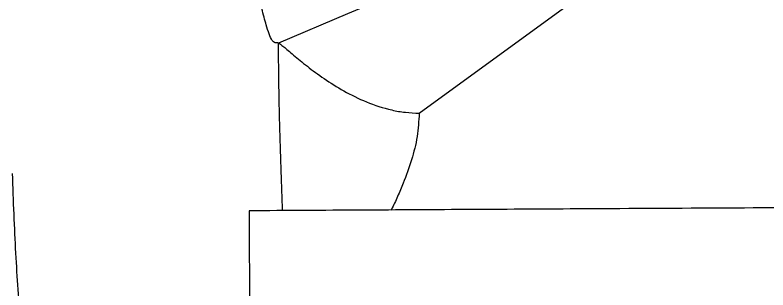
# Model space of a CAD drawing. Extents: x 943 to 1030, y 781 to 934.
# Drawn here: x 1019.73 to 1025.06, y 822.63 to 824.58 of the extents above; entities that cross this region are included whole.
import ezdxf

# ---------------------------------------------------------------- set-up
doc = ezdxf.new("R2010")
doc.units = 0
doc.header["$MEASUREMENT"] = 0
doc.layers.add('1', color=4, linetype='Continuous')

# ---------------------------------------------------------------- blocks, each defined once
blk = doc.blocks.new('AIRA')
at = {"layer": '1', "color": 3, "linetype": 'Continuous', "lineweight": 25}
blk.add_line((79.4158, 20.7157), (80.5696, 21.5555), dxfattribs=at)
at = {"layer": '1', "color": 3, "linetype": 'Continuous', "lineweight": 25, "flags": 128}
blk.add_lwpolyline([(79.4174, 21.6335), (78.9082, 21.4177), (78.4196, 21.2107)], dxfattribs=at)
at = {"layer": '1', "color": 3, "linetype": 'Continuous', "lineweight": 25}
for points, knots in [([(78.395, 21.2135), (78.3879, 21.2171), (78.3736, 21.2243), (78.3526, 21.2738), (78.3286, 21.3489), (78.3016, 21.4524), (78.2683, 21.5981), (78.2325, 21.7807), (78.1944, 22.006), (78.1704, 22.183), (78.1584, 22.2716)], [0, 0, 0, 0, 0.083265, 0.166568, 0.249849, 0.374823, 0.499792, 0.666437, 0.833165, 1, 1, 1, 1]), ([(78.4196, 21.2107), (78.4155, 21.2116), (78.4073, 21.2133), (78.3991, 21.2134), (78.395, 21.2135)], [0, 0, 0, 0, 0.499992, 1, 1, 1, 1]), ([(78.4196, 21.2107), (78.4235, 21.2089), (78.4311, 21.2052), (78.4626, 21.1799), (78.5221, 21.1287), (78.62, 21.0481), (78.7395, 20.9598), (78.8792, 20.8716), (79.039, 20.792), (79.1895, 20.7425), (79.3174, 20.7192), (79.383, 20.7168), (79.4158, 20.7157)], [0, 0, 0, 0, 0.062525, 0.125061, 0.24996, 0.374964, 0.50001, 0.625056, 0.750056, 0.874944, 0.937478, 1, 1, 1, 1]), ([(78.4479, 20.026), (78.4447, 20.1164), (78.4381, 20.3039), (78.43, 20.56), (78.4242, 20.7953), (78.4205, 21.0011), (78.4199, 21.1409), (78.4196, 21.2107)], [0, 0, 0, 0, 0.236609, 0.491127, 0.660798, 0.830433, 1, 1, 1, 1]), ([(79.4158, 20.7157), (79.4127, 20.6603), (79.4064, 20.5483), (79.3633, 20.3822), (79.313, 20.2418), (79.2631, 20.1258), (79.2344, 20.0631), (79.2189, 20.0316), (79.2183, 20.0304)], [0, 0, 0, 0, 0.230913, 0.467385, 0.712438, 0.853474, 0.994325, 1, 1, 1, 1]), ([(76.5322, 20.2891), (76.5356, 20.1919), (76.5424, 19.9976), (76.5558, 19.7233), (76.5715, 19.4655), (76.5896, 19.2292), (76.6096, 19.0148), (76.6247, 18.8958), (76.6322, 18.8363)], [0, 0, 0, 0, 0.16668, 0.333352, 0.500037, 0.66671, 0.833345, 1, 1, 1, 1]), ([(83.6086, 20.0552), (83.2733, 20.0533), (82.6027, 20.0495), (81.5943, 20.0438), (80.6572, 20.0385), (79.7926, 20.0336), (79.0008, 20.0292), (78.4739, 20.0262), (78.2105, 20.0247)], [0, 0, 0, 0, 0.186669, 0.373332, 0.559996, 0.706663, 0.85333, 1, 1, 1, 1]), ([(78.2105, 20.0247), (78.2122, 19.7211), (78.2156, 19.1139), (78.2208, 18.1991), (78.2259, 17.2851), (78.2311, 16.3708), (78.2359, 15.5219), (78.2403, 14.7383), (78.2444, 14.0199), (78.2484, 13.3017), (78.2525, 12.5835), (78.2552, 12.1066), (78.2565, 11.8681)], [0, 0, 0, 0, 0.111984, 0.223967, 0.335981, 0.447994, 0.560008, 0.648018, 0.736029, 0.824039, 0.91201, 1, 1, 1, 1])]:
    blk.add_open_spline(points, degree=3, knots=knots, dxfattribs=at)

msp = doc.modelspace()

# ---------------------------------------------------------------- block references
at = {"layer": '1'}
msp.add_blockref('AIRA', (943.1775, 803.1658), dxfattribs=at)

doc.saveas('drawing.dxf')
